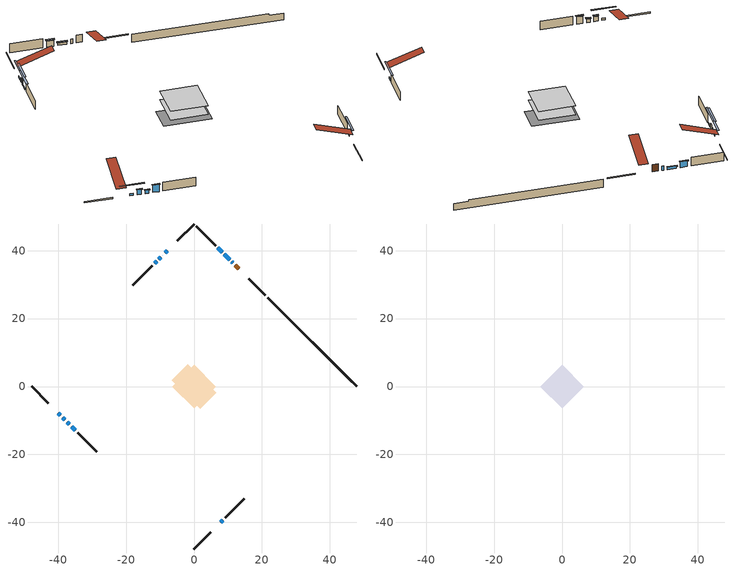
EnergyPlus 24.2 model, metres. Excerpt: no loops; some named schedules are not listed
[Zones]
conditioned space
 floor adiabatic (AdiabaticFloorConstruction): -6.46,0 0,6.46 6.46,0 0,-6.46 z0.64
 floor foundation (Slab1 construction): -6.54,1.83 -1.83,6.54 6.54,-1.83 1.83,-6.54 z-1.65
 wall outside (RimJoist1 construction): 0,-47.85 4.9,-42.94 / -47.85,0 -42.94,-4.9 / 0,47.85 -4.9,42.94 / 21.04,26.81 16.13,31.71 z0.64:0.94
 wall outside (AdiabaticWallConstruction 1): 13.16,34.68 12.11,35.74 z0.64:2.67
 wall outside (AdiabaticWallConstruction): 11.45,36.39 11.16,36.69 / -9.14,38.7 -9.19,38.65 z0.64:1.86; -7.87,39.97 -8.49,39.36 / 7.87,-39.97 8.49,-39.36 / -39.97,-7.87 -39.36,-8.49 / -11.01,36.84 -11.62,36.23 z0.64:1.2; 10.5,37.34 8.92,38.93 z0.64:1.25; 8.26,39.58 7.01,40.84 z0.64:2.27; -9.85,38 -10.35,37.5 z0.64:2.11; -38.7,-9.14 -37.98,-9.86 z0.64:2.01; -37.33,-10.52 -36.68,-11.16 z0.64:1.56; -36.03,-11.82 -34.95,-12.9 z0.64:2.67
 wall outside (Wall1 construction): 9.14,-38.7 14.84,-33.01 / -34.29,-13.56 -28.6,-19.25 / -12.27,35.57 -17.97,29.88 / 6.35,41.49 0.66,47.19 z0.64:3.08
 wall foundation (FoundationWall1 construction): 21.69,26.15,-1.65 21.69,26.15,0.64 45.23,2.62,0.64 45.23,2.62,0.12 47.85,0,0.12 47.85,0,-1.65
 window (WindowConstruction 6): 11.45,36.39 11.16,36.69 z0.64:1.86
 window (WindowConstruction 9): -7.88,39.97 -8.49,39.36 z0.64:1.2
 window (WindowConstruction 10): 7.88,-39.97 8.49,-39.36 z0.64:1.2
 window (WindowConstruction 11): -39.97,-7.88 -39.36,-8.49 z0.64:1.2
 window (WindowConstruction 7): -9.14,38.7 -9.19,38.65 z0.64:1.86
 window (WindowConstruction): 10.5,37.34 8.92,38.92 z0.64:1.25
 window (WindowConstruction 1): 8.26,39.58 7.01,40.84 z0.64:2.26
 window (WindowConstruction 2): -9.85,38 -10.35,37.5 z0.64:2.11
 window (WindowConstruction 3): -38.7,-9.14 -37.99,-9.86 z0.64:2.01
 window (WindowConstruction 4): -37.33,-10.52 -36.68,-11.16 z0.64:1.55
 window (WindowConstruction 5): -36.03,-11.82 -34.95,-12.9 z0.64:2.67
 window (WindowConstruction 8): -11.01,36.84 -11.62,36.23 z0.64:1.2
 door (Door): 13.16,34.68 12.11,35.74 z0.64:2.67
 ceiling adiabatic (AdiabaticFloorConstruction): 0,-6.46 6.46,0 0,6.46 -6.46,0 z0.64
attic - vented
 floor to conditioned space (Floor1 construction Reversed): -6.46,0 0,6.46 6.46,0 0,-6.46 z3.08
 roof outside (Roof1 construction): 7.22,-40.63,3.08 0.92,-34.33,6.05 -0.73,-35.99,6.05 5.56,-42.29,3.08; -40.63,-7.22,3.08 -34.33,-0.92,6.05 -35.99,0.73,6.05 -42.29,-5.56,3.08; -7.22,40.63,3.08 -0.92,34.33,6.05 0.73,35.99,6.05 -5.56,42.29,3.08; 13.82,34.03,3.08 7.52,27.73,6.05 9.18,26.07,6.05 15.48,32.37,3.08
shading: -10.35,37.49 -6.01,41.84 -6.3,42.13 -10.64,37.78 z3.84; 10.35,-37.49 6.01,-41.84 6.3,-42.13 10.64,-37.78 z3.84; -37.49,-10.35 -41.84,-6.01 -42.13,-6.3 -37.78,-10.64 z3.84; 8.78,39.07 10.64,37.2 10.93,37.49 9.07,39.36 z1.45; 6.87,40.98 8.41,39.44 8.7,39.73 7.16,41.27 z2.47; -12.22,35.63 -7.98,39.86 -8.27,40.16 -12.51,35.92 z4.75; -37.84,-10 -38.85,-9 -39.14,-9.29 -38.13,-10.29 z2.21; -36.54,-11.31 -37.47,-10.37 -37.76,-10.67 -36.83,-11.6 z1.76; -34.81,-13.04 -36.17,-11.68 -36.46,-11.97 -35.1,-13.33 z2.87; -13.48,34.36 -9.14,38.71 -9.43,39 -13.77,34.65 z3.84
[Building]
Building 1: Terrain=Suburbs
[Site:Location]
Edmonton Intl AP_AB: Latitude {deg}=53.31; Longitude {deg}=-113.58; Time Zone {hr}=-7; Elevation {m}=723; Keep Site Location Information=Yes
[Site:GroundTemperature:Shallow]
-1.56185, -3.61833, -3.78302, -2.80711, 1.11059, 5.01004, 8.39065, 10.5322, 10.7141, 8.97234, 5.67794, 1.89811
[Site:WaterMainsTemperature]
Calculation Method=Schedule; Temperature Schedule=mains temperature schedule
[Material] Roughness=Rough; Thermal Absorptance=0.9
Name | Thickness {m} | Conductivity {W/m-K} | Density {kg/m3} | Specific Heat {J/kg-K} | Solar Absorptance | Visible Absorptance
asphalt or fiberglass shingles | 0.00635 | 0.162714 | 1121.4 | 1465.45 | 0.4 | 0.4
ceiling loosefill ins | 0.0846667 | 0.0480833 | 16.02 | 1046.75 | 0.7 | 0.7
ceiling stud and cavity | 0.1397 | 0.0972269 | 65.682 | 1177.47 | 0.7 | 0.7
concrete 4.0 in. | 0.1016 | 1.803125 | 2242.8 | 837.4 | 0.7 | 0.7
concrete 8.0 in. | 0.2032 | 1.803125 | 2242.8 | 837.4 | 0.7 | 0.7
door material | 0.04445 | 0.053851 | 512.64 | 1214.23 | 0.7 | 0.7
exterior vertical ins | 0.0480821 | 0.029427 | 32.04 | 1214.23 | 0.7 | 0.7
floor covering | 0.0127 | 0.0433444 | 54.468 | 1339.84 | 0.6 | 0.6
floor rigid ins; wall rigid ins | 0.512978 | 0.029427 | 32.04 | 1214.23 | 0.7 | 0.7
floor stud and cavity | 0.1397 | 1.75129 | 37.0049 | 1207.88 | 0.7 | 0.7
furniture material conditioned space 1 | 0.1524 | 0.115458 | 640.8 | 1214.23 | 0.6 | 0.6
gypsum board | 0.0127 | 0.160291 | 801 | 837.4 | 0.6 | 0.6
gypsum board 1 | 0.0127 | 0.160291 | 801 | 837.4 | 0.7 | 0.7
osb sheathing 0.5 in. | 0.0127 | 0.115458 | 512.64 | 1214.23 | 0.7 | 0.7
osb sheathing 0.75 in. | 0.01905 | 0.115458 | 512.64 | 1214.23 | 0.7 | 0.7
osb sheathing 2.0 in. | 0.0508 | 0.115458 | 512.64 | 1214.23 | 0.7 | 0.7
rim joist stud and cavity | 0.0508 | 0.0296634 | 125.044 | 1163.47 | 0.6 | 0.6
wall stud and cavity | 0.1397 | 0.0937807 | 139.0536 | 1170.24 | 0.7 | 0.7
wall stud and cavity 1 | 0.0889 | 0.380278 | 52.3479 | 1209.89 | 0.7 | 0.7
wall stud and cavity 2 | 0.0889 | 0.391764 | 83.0341 | 1211.67 | 0.7 | 0.7
wood siding | 0.0254 | 0.102417 | 544.68 | 1172.36 | 0.4 | 0.4
wood siding 1; wood siding 2; wood siding 3 | 0.0254 | 0.102417 | 544.68 | 1172.36 | 0.7 | 0.7
[WindowMaterial:SimpleGlazingSystem]
Name | U-Factor {W/m2-K} | Solar Heat Gain Coefficient
WindowMaterial | 2.359209 | 0.52
WindowMaterial 1 | 2.14969 | 0.6
WindowMaterial 2 | 2.34331 | 0.52
WindowMaterial 3 | 1.96118 | 0.47
WindowMaterial 4 | 2.49718 | 0.47
WindowMaterial 5 | 2.98606 | 0.58
WindowMaterial 6 | 2.22975 | 0.4
WindowMaterial 7 | 2.7209 | 0.26
WindowMaterial 8 | 4.982445 | 0.5
WindowMaterial 9 | 2.49094 | 0.46
[Construction]
AdiabaticFloorConstruction: floor stud and cavity, floor rigid ins, osb sheathing 0.75 in., floor covering
AdiabaticWallConstruction: wood siding 2, wall rigid ins, wall stud and cavity 1, gypsum board
AdiabaticWallConstruction 1: wood siding 3, wall rigid ins, wall stud and cavity 1, gypsum board
Door: door material
Floor1 construction Reversed: gypsum board, ceiling stud and cavity, ceiling loosefill ins
FoundationWall1 construction: concrete 8.0 in., gypsum board 1
furniture construction conditioned space 1: furniture material conditioned space 1
PartitionWallConstruction: gypsum board, wall stud and cavity 2, gypsum board
RimJoist1 construction: wood siding 1, osb sheathing 2.0 in., rim joist stud and cavity
Roof1 construction: asphalt or fiberglass shingles
Slab1 construction: concrete 4.0 in.
Wall1 construction: wood siding, osb sheathing 0.5 in., wall stud and cavity, gypsum board
WindowConstruction: WindowMaterial
WindowConstruction 1: WindowMaterial 1
WindowConstruction 10; WindowConstruction 8: WindowMaterial 8
WindowConstruction 11; WindowConstruction 9: WindowMaterial 9
WindowConstruction 2: WindowMaterial 2
WindowConstruction 3: WindowMaterial 3
WindowConstruction 4: WindowMaterial 4
WindowConstruction 5: WindowMaterial 5
WindowConstruction 6: WindowMaterial 6
WindowConstruction 7: WindowMaterial 7
[Zone] Multiplier=1; Part of Total Floor Area=Yes
Name | Volume {m3}
attic - vented | 40.2358
conditioned space | 401.9
[Space]
Name | Zone | Volume {m3}
attic - vented 1 | attic - vented | 40.2358
conditioned space 1 | conditioned space | 401.9
[ZoneInfiltration:EffectiveLeakageArea]
infil attic - vented 1: Zone or Space=attic - vented 1; Schedule=Always On Discrete; Effective Air Leakage Area {cm2}=2905.39; Stack Coefficient=0.00020634; Wind Coefficient=9.70537e-06
[ZoneMixing]
whole house fan mix: Zone or Space=attic - vented; Schedule=Always On Continuous; Design Flow Rate Calculation Method=Flow/Zone; Design Flow Rate {m3/s}=0; Source Zone or Space=conditioned space
[SurfaceProperty:ExposedFoundationPerimeter]
Slab1: Exposed Perimeter Calculation Method=TotalExposedPerimeter; Total Exposed Perimeter {m}=36.984
[InternalMass] Zone or ZoneList=conditioned space; Space or SpaceList=conditioned space 1
Name | Construction | Surface Area {m2}
furniture mass conditioned space 1 | furniture construction conditioned space 1 | 64.9081
partition wall mass | PartitionWallConstruction | 162.27
[Lights]
interior lighting: Zone or ZoneList or Space or SpaceList=conditioned space 1; Schedule=interior lighting schedule; Design Level Calculation Method=LightingLevel; Lighting Level {W}=343.2; Return Air Fraction=0; Fraction Radiant=0.6; Fraction Visible=0.2; Fraction Replaceable=1
[People]
occupants: Zone or ZoneList or Space or SpaceList=conditioned space 1; Number of People Schedule=occupants schedule; Number of People Calculation Method=People; Number of People=3; Fraction Radiant=0.314171; Sensible Heat Fraction=0.56303; Activity Level Schedule=occupants activity schedule; Carbon Dioxide Generation Rate {m3/s-W}=0; Enable ASHRAE 55 Comfort Warnings=No; Mean Radiant Temperature Calculation Type=EnclosureAveraged
[ElectricEquipment] Zone or ZoneList or Space or SpaceList=conditioned space 1; Design Level Calculation Method=EquipmentLevel
Name | Schedule | Design Level {W} | Fraction Latent | Fraction Radiant | Fraction Lost
clothes dryer | clothes dryer schedule | 140.772 | 0.015 | 0.081 | 0.85
clothes washer | clothes washer schedule | 32.1985 | 0.03 | 0.162 | 0.7
cooking range | cooking range schedule | 215.147 | 0.08 | 0.432 | 0.2
dishwasher | dishwasher schedule | 66.8632 | 0.3 | 0.18 | 0.4
fridge | fridge schedule | 72.9452 | 0 | 0.6 | 0
mech vent bath fan 0 | mech vent bath fan 0 schedule | 50.2 | 0 | 0 | 1
mech vent bath fan 1 | mech vent bath fan 1 schedule | 50.2 | 0 | 0 | 1
mech vent house fan | mech vent house fan schedule | 0 | 0 | 0 | 1
mech vent house fan cfis | mech vent house fan cfis schedule | 0 | 0 | 0 | 0
mech vent range fan 0 | mech vent range fan 0 schedule | 57 | 0 | 0 | 1
misc plug loads | misc plug loads schedule | 494.7 | 0.045 | 0.513 | 0.1
whole house fan | Always On Discrete | 0 | 0 | 0 | 1
[OtherEquipment] Zone or ZoneList or Space or SpaceList=conditioned space 1; Design Level Calculation Method=EquipmentLevel
Name | Fuel Type | Schedule | Design Level {W} | Fraction Latent | Fraction Radiant | Fraction Lost
clothes dryer 1 | Electricity | clothes dryer schedule | 0 | 0.015 | 0.081 | 0.85
cooking range 1 | Electricity | cooking range schedule | 0 | 0.08 | 0.432 | 0.2
general water use latent | None | general water use schedule | 62.594 | 1 | 0 | 0
general water use sensible | None | general water use schedule | -61.6891 | 0 | 0.6 | 0
mech vent house fan latent load | None | Always On Discrete | 0 | 1 | 0 | 0
mech vent house fan sensible load | None | Always On Discrete | 0 | 0 | 0 | 0
water heater energy adjustment1 | NaturalGas | Always On Discrete | 0.01 | 0 | 0 | 1
[ZoneInfiltration:DesignFlowRate] Zone or ZoneList or Space or SpaceList=conditioned space 1; Schedule=Always On Discrete; Design Flow Rate Calculation Method=Flow/Zone; Design Flow Rate {m3/s}=0
infil flow; natural vent flow; whole house fan flow
[AvailabilityManager:Scheduled]
furnace airloop Availability Manager: Schedule=Always On Discrete
[Foundation:Kiva]
Foundation Kiva 1: Initial Indoor Air Temperature {C}=18; Wall Height Above Grade {m}=0.639989; Wall Depth Below Slab {m}=0.2032; Custom Block Material Name 1=exterior vertical ins; Custom Block Depth 1 {m}=2.28999; Custom Block X Position 1 {m}=0.2159; Custom Block Z Position 1 {m}=0
[Foundation:Kiva:Settings]
Soil Conductivity {W/m-K}=0.849921; Soil Density {kg/m3}=1842.3; Soil Specific Heat {J/kg-K}=418.7; Ground Solar Absorptivity=0.9; Ground Thermal Absorptivity=0.9; Ground Surface Roughness {m}=0.03; Far-Field Width {m}=40; Deep-Ground Boundary Condition=ZeroFlux; Deep-Ground Depth {m}=40; Minimum Cell Dimension {m}=0.2; Maximum Cell Growth Coefficient=3; Simulation Timestep=Timestep
[Exterior:Lights]
exterior lighting: Schedule=exterior lighting schedule; Design Level {W}=75.6
[EnergyManagementSystem:GlobalVariable]
furnace_airloop_Fan_RTF
infil_program_Qfan
infil_program_Qinf
natural_vent_program_Qnv
natural_vent_program_Qwhf
[EnergyManagementSystem:Sensor]
Name | Output:Variable or Output:Meter Index Key | Output:Variable or Output:Meter
airflow_gain | infil flow | Infiltration Sensible Heat Gain Energy
airflow_gain_1 | natural vent flow | Infiltration Sensible Heat Gain Energy
airflow_gain_2 | whole house fan flow | Infiltration Sensible Heat Gain Energy
airflow_loss | infil flow | Infiltration Sensible Heat Loss Energy
airflow_loss_1 | natural vent flow | Infiltration Sensible Heat Loss Energy
airflow_loss_2 | whole house fan flow | Infiltration Sensible Heat Loss Energy
clg_load_cond |  | Cooling:EnergyTransfer:Zone:CONDITIONED SPACE
clg_sp_s; clg_sp_s_1 | cooling setpoint | Schedule Value
clothes_dryer_exhaust_0_sch_s | clothes dryer exhaust 0 schedule | Schedule Value
cool_season | cooling season schedule | Schedule Value
htg_load_cond |  | Heating:EnergyTransfer:Zone:CONDITIONED SPACE
htg_sp_s; htg_sp_s_1 | heating setpoint | Schedule Value
ig_ee_conv | clothes dryer | Electric Equipment Convective Heating Energy
ig_ee_conv_2 | cooking range | Electric Equipment Convective Heating Energy
ig_ee_conv_4 | fridge | Electric Equipment Convective Heating Energy
ig_ee_conv_5 | misc plug loads | Electric Equipment Convective Heating Energy
ig_ee_conv_6 | whole house fan | Electric Equipment Convective Heating Energy
ig_ee_rad | clothes dryer | Electric Equipment Radiant Heating Energy
ig_ee_rad_2 | cooking range | Electric Equipment Radiant Heating Energy
ig_ee_rad_4 | fridge | Electric Equipment Radiant Heating Energy
ig_ee_rad_5 | misc plug loads | Electric Equipment Radiant Heating Energy
ig_ee_rad_6 | whole house fan | Electric Equipment Radiant Heating Energy
ig_lgt_conv | interior lighting | Lights Convective Heating Energy
ig_lgt_rad | interior lighting | Lights Radiant Heating Energy
ig_lgt_vis | interior lighting | Lights Visible Radiation Heating Energy
ig_oe_conv | clothes dryer 1 | Other Equipment Convective Heating Energy
ig_oe_conv_1 | cooking range 1 | Other Equipment Convective Heating Energy
ig_oe_conv_2 | general water use latent | Other Equipment Convective Heating Energy
ig_oe_conv_3 | general water use sensible | Other Equipment Convective Heating Energy
ig_oe_conv_4 | water heater energy adjustment1 | Other Equipment Convective Heating Energy
ig_oe_rad | clothes dryer 1 | Other Equipment Radiant Heating Energy
ig_oe_rad_1 | cooking range 1 | Other Equipment Radiant Heating Energy
ig_oe_rad_2 | general water use latent | Other Equipment Radiant Heating Energy
ig_oe_rad_3 | general water use sensible | Other Equipment Radiant Heating Energy
ig_oe_rad_4 | water heater energy adjustment1 | Other Equipment Radiant Heating Energy
ig_ppl_conv | occupants | People Convective Heating Energy
ig_ppl_rad | occupants | People Radiant Heating Energy
im_conv | furniture mass conditioned space 1 | Surface Inside Face Convection Heat Gain Energy
im_conv_1 | partition wall mass | Surface Inside Face Convection Heat Gain Energy
im_ig | furniture mass conditioned space 1 | Surface Inside Face Internal Gains Radiation Heat Gain Energy
im_ig_1 | partition wall mass | Surface Inside Face Internal Gains Radiation Heat Gain Energy
im_lgt | furniture mass conditioned space 1 | Surface Inside Face Lights Radiation Heat Gain Energy
im_lgt_1 | partition wall mass | Surface Inside Face Lights Radiation Heat Gain Energy
im_sol | furniture mass conditioned space 1 | Surface Inside Face Solar Radiation Heat Gain Energy
im_sol_1 | partition wall mass | Surface Inside Face Solar Radiation Heat Gain Energy
im_surf | furniture mass conditioned space 1 | Surface Inside Face Net Surface Thermal Radiation Heat Gain Energy
im_surf_1 | partition wall mass | Surface Inside Face Net Surface Thermal Radiation Heat Gain Energy
mech_vent_bath_fan_0_sch_s | mech vent bath fan 0 schedule | Schedule Value
mech_vent_bath_fan_1_sch_s | mech vent bath fan 1 schedule | Schedule Value
mech_vent_range_fan_0_sch_s | mech vent range fan 0 schedule | Schedule Value
mv_conv | mech vent bath fan 0 | Electric Equipment Convective Heating Energy
mv_conv_1 | mech vent bath fan 1 | Electric Equipment Convective Heating Energy
mv_conv_2 | mech vent house fan | Electric Equipment Convective Heating Energy
mv_conv_3 | mech vent house fan cfis | Electric Equipment Convective Heating Energy
mv_conv_4 | mech vent range fan 0 | Electric Equipment Convective Heating Energy
mv_conv_5 | mech vent house fan latent load | Other Equipment Convective Heating Energy
mv_conv_6 | mech vent house fan sensible load | Other Equipment Convective Heating Energy
mv_rad | mech vent bath fan 0 | Electric Equipment Radiant Heating Energy
mv_rad_1 | mech vent bath fan 1 | Electric Equipment Radiant Heating Energy
mv_rad_2 | mech vent house fan | Electric Equipment Radiant Heating Energy
mv_rad_3 | mech vent house fan cfis | Electric Equipment Radiant Heating Energy
mv_rad_4 | mech vent range fan 0 | Electric Equipment Radiant Heating Energy
mv_rad_5 | mech vent house fan latent load | Other Equipment Radiant Heating Energy
mv_rad_6 | mech vent house fan sensible load | Other Equipment Radiant Heating Energy
natural_vent_s | natural vent schedule | Schedule Value
out_pb_s |  | Site Outdoor Air Barometric Pressure
out_wt_s |  | Site Outdoor Air Humidity Ratio
site_vw_s |  | Site Wind Speed
ss_back_out | Window1 | Surface Window Shortwave from Zone Back Out Window Heat Transfer Rate
ss_back_out_1 | Window10 | Surface Window Shortwave from Zone Back Out Window Heat Transfer Rate
ss_back_out_10 | Window8 | Surface Window Shortwave from Zone Back Out Window Heat Transfer Rate
ss_back_out_11 | Window9 | Surface Window Shortwave from Zone Back Out Window Heat Transfer Rate
ss_back_out_2 | Window11 | Surface Window Shortwave from Zone Back Out Window Heat Transfer Rate
ss_back_out_3 | Window12 | Surface Window Shortwave from Zone Back Out Window Heat Transfer Rate
ss_back_out_4 | Window2 | Surface Window Shortwave from Zone Back Out Window Heat Transfer Rate
ss_back_out_5 | Window3 | Surface Window Shortwave from Zone Back Out Window Heat Transfer Rate
ss_back_out_6 | Window4 | Surface Window Shortwave from Zone Back Out Window Heat Transfer Rate
ss_back_out_7 | Window5 | Surface Window Shortwave from Zone Back Out Window Heat Transfer Rate
ss_back_out_8 | Window6 | Surface Window Shortwave from Zone Back Out Window Heat Transfer Rate
ss_back_out_9 | Window7 | Surface Window Shortwave from Zone Back Out Window Heat Transfer Rate
ss_conv | Door1 | Surface Inside Face Convection Heat Gain Energy
ss_conv_1 | Window1 | Surface Inside Face Convection Heat Gain Energy
ss_conv_10 | Window7 | Surface Inside Face Convection Heat Gain Energy
ss_conv_11 | Window8 | Surface Inside Face Convection Heat Gain Energy
ss_conv_12 | Window9 | Surface Inside Face Convection Heat Gain Energy
ss_conv_2 | Window10 | Surface Inside Face Convection Heat Gain Energy
ss_conv_3 | Window11 | Surface Inside Face Convection Heat Gain Energy
ss_conv_4 | Window12 | Surface Inside Face Convection Heat Gain Energy
ss_conv_5 | Window2 | Surface Inside Face Convection Heat Gain Energy
ss_conv_6 | Window3 | Surface Inside Face Convection Heat Gain Energy
ss_conv_7 | Window4 | Surface Inside Face Convection Heat Gain Energy
ss_conv_8 | Window5 | Surface Inside Face Convection Heat Gain Energy
ss_conv_9 | Window6 | Surface Inside Face Convection Heat Gain Energy
ss_ig | Door1 | Surface Inside Face Internal Gains Radiation Heat Gain Energy
ss_ig_1 | Window1 | Surface Inside Face Internal Gains Radiation Heat Gain Energy
ss_ig_10 | Window7 | Surface Inside Face Internal Gains Radiation Heat Gain Energy
ss_ig_11 | Window8 | Surface Inside Face Internal Gains Radiation Heat Gain Energy
ss_ig_12 | Window9 | Surface Inside Face Internal Gains Radiation Heat Gain Energy
ss_ig_2 | Window10 | Surface Inside Face Internal Gains Radiation Heat Gain Energy
ss_ig_3 | Window11 | Surface Inside Face Internal Gains Radiation Heat Gain Energy
ss_ig_4 | Window12 | Surface Inside Face Internal Gains Radiation Heat Gain Energy
ss_ig_5 | Window2 | Surface Inside Face Internal Gains Radiation Heat Gain Energy
ss_ig_6 | Window3 | Surface Inside Face Internal Gains Radiation Heat Gain Energy
ss_ig_7 | Window4 | Surface Inside Face Internal Gains Radiation Heat Gain Energy
ss_ig_8 | Window5 | Surface Inside Face Internal Gains Radiation Heat Gain Energy
ss_ig_9 | Window6 | Surface Inside Face Internal Gains Radiation Heat Gain Energy
ss_lgt | Door1 | Surface Inside Face Lights Radiation Heat Gain Energy
ss_sol | Door1 | Surface Inside Face Solar Radiation Heat Gain Energy
ss_surf | Door1 | Surface Inside Face Net Surface Thermal Radiation Heat Gain Energy
ss_surf_1 | Window1 | Surface Inside Face Net Surface Thermal Radiation Heat Gain Energy
ss_surf_10 | Window7 | Surface Inside Face Net Surface Thermal Radiation Heat Gain Energy
ss_surf_11 | Window8 | Surface Inside Face Net Surface Thermal Radiation Heat Gain Energy
ss_surf_12 | Window9 | Surface Inside Face Net Surface Thermal Radiation Heat Gain Energy
ss_surf_2 | Window10 | Surface Inside Face Net Surface Thermal Radiation Heat Gain Energy
ss_surf_3 | Window11 | Surface Inside Face Net Surface Thermal Radiation Heat Gain Energy
ss_surf_4 | Window12 | Surface Inside Face Net Surface Thermal Radiation Heat Gain Energy
ss_surf_5 | Window2 | Surface Inside Face Net Surface Thermal Radiation Heat Gain Energy
ss_surf_6 | Window3 | Surface Inside Face Net Surface Thermal Radiation Heat Gain Energy
ss_surf_7 | Window4 | Surface Inside Face Net Surface Thermal Radiation Heat Gain Energy
ss_surf_8 | Window5 | Surface Inside Face Net Surface Thermal Radiation Heat Gain Energy
ss_surf_9 | Window6 | Surface Inside Face Net Surface Thermal Radiation Heat Gain Energy
ss_trans_in | Window1 | Surface Window Transmitted Solar Radiation Rate
ss_trans_in_1 | Window10 | Surface Window Transmitted Solar Radiation Rate
ss_trans_in_10 | Window8 | Surface Window Transmitted Solar Radiation Rate
ss_trans_in_11 | Window9 | Surface Window Transmitted Solar Radiation Rate
ss_trans_in_2 | Window11 | Surface Window Transmitted Solar Radiation Rate
ss_trans_in_3 | Window12 | Surface Window Transmitted Solar Radiation Rate
ss_trans_in_4 | Window2 | Surface Window Transmitted Solar Radiation Rate
ss_trans_in_5 | Window3 | Surface Window Transmitted Solar Radiation Rate
ss_trans_in_6 | Window4 | Surface Window Transmitted Solar Radiation Rate
ss_trans_in_7 | Window5 | Surface Window Transmitted Solar Radiation Rate
ss_trans_in_8 | Window6 | Surface Window Transmitted Solar Radiation Rate
ss_trans_in_9 | Window7 | Surface Window Transmitted Solar Radiation Rate
ss_trans_out | Window1 | Surface Inside Face Initial Transmitted Diffuse Transmitted Out Window Solar Radiation Rate
ss_trans_out_1 | Window10 | Surface Inside Face Initial Transmitted Diffuse Transmitted Out Window Solar Radiation Rate
ss_trans_out_10 | Window8 | Surface Inside Face Initial Transmitted Diffuse Transmitted Out Window Solar Radiation Rate
ss_trans_out_11 | Window9 | Surface Inside Face Initial Transmitted Diffuse Transmitted Out Window Solar Radiation Rate
ss_trans_out_2 | Window11 | Surface Inside Face Initial Transmitted Diffuse Transmitted Out Window Solar Radiation Rate
ss_trans_out_3 | Window12 | Surface Inside Face Initial Transmitted Diffuse Transmitted Out Window Solar Radiation Rate
ss_trans_out_4 | Window2 | Surface Inside Face Initial Transmitted Diffuse Transmitted Out Window Solar Radiation Rate
ss_trans_out_5 | Window3 | Surface Inside Face Initial Transmitted Diffuse Transmitted Out Window Solar Radiation Rate
ss_trans_out_6 | Window4 | Surface Inside Face Initial Transmitted Diffuse Transmitted Out Window Solar Radiation Rate
ss_trans_out_7 | Window5 | Surface Inside Face Initial Transmitted Diffuse Transmitted Out Window Solar Radiation Rate
ss_trans_out_8 | Window6 | Surface Inside Face Initial Transmitted Diffuse Transmitted Out Window Solar Radiation Rate
ss_trans_out_9 | Window7 | Surface Inside Face Initial Transmitted Diffuse Transmitted Out Window Solar Radiation Rate
s_conv | Floor1 | Surface Inside Face Convection Heat Gain Energy
s_conv_1 | FoundationWall1 | Surface Inside Face Convection Heat Gain Energy
s_conv_10 | Wall1:225 | Surface Inside Face Convection Heat Gain Energy
s_conv_11 | Wall1:315 | Surface Inside Face Convection Heat Gain Energy
s_conv_12 | Wall1:45 | Surface Inside Face Convection Heat Gain Energy
s_conv_2 | inferred conditioned ceiling | Surface Inside Face Convection Heat Gain Energy
s_conv_3 | inferred conditioned floor | Surface Inside Face Convection Heat Gain Energy
s_conv_4 | RimJoist1:135 | Surface Inside Face Convection Heat Gain Energy
s_conv_5 | RimJoist1:225 | Surface Inside Face Convection Heat Gain Energy
s_conv_6 | RimJoist1:315 | Surface Inside Face Convection Heat Gain Energy
s_conv_7 | RimJoist1:45 | Surface Inside Face Convection Heat Gain Energy
s_conv_8 | Slab1 | Surface Inside Face Convection Heat Gain Energy
s_conv_9 | Wall1:135 | Surface Inside Face Convection Heat Gain Energy
s_ig | Floor1 | Surface Inside Face Internal Gains Radiation Heat Gain Energy
s_ig_1 | FoundationWall1 | Surface Inside Face Internal Gains Radiation Heat Gain Energy
s_ig_10 | Wall1:225 | Surface Inside Face Internal Gains Radiation Heat Gain Energy
s_ig_11 | Wall1:315 | Surface Inside Face Internal Gains Radiation Heat Gain Energy
s_ig_12 | Wall1:45 | Surface Inside Face Internal Gains Radiation Heat Gain Energy
s_ig_2 | inferred conditioned ceiling | Surface Inside Face Internal Gains Radiation Heat Gain Energy
s_ig_3 | inferred conditioned floor | Surface Inside Face Internal Gains Radiation Heat Gain Energy
